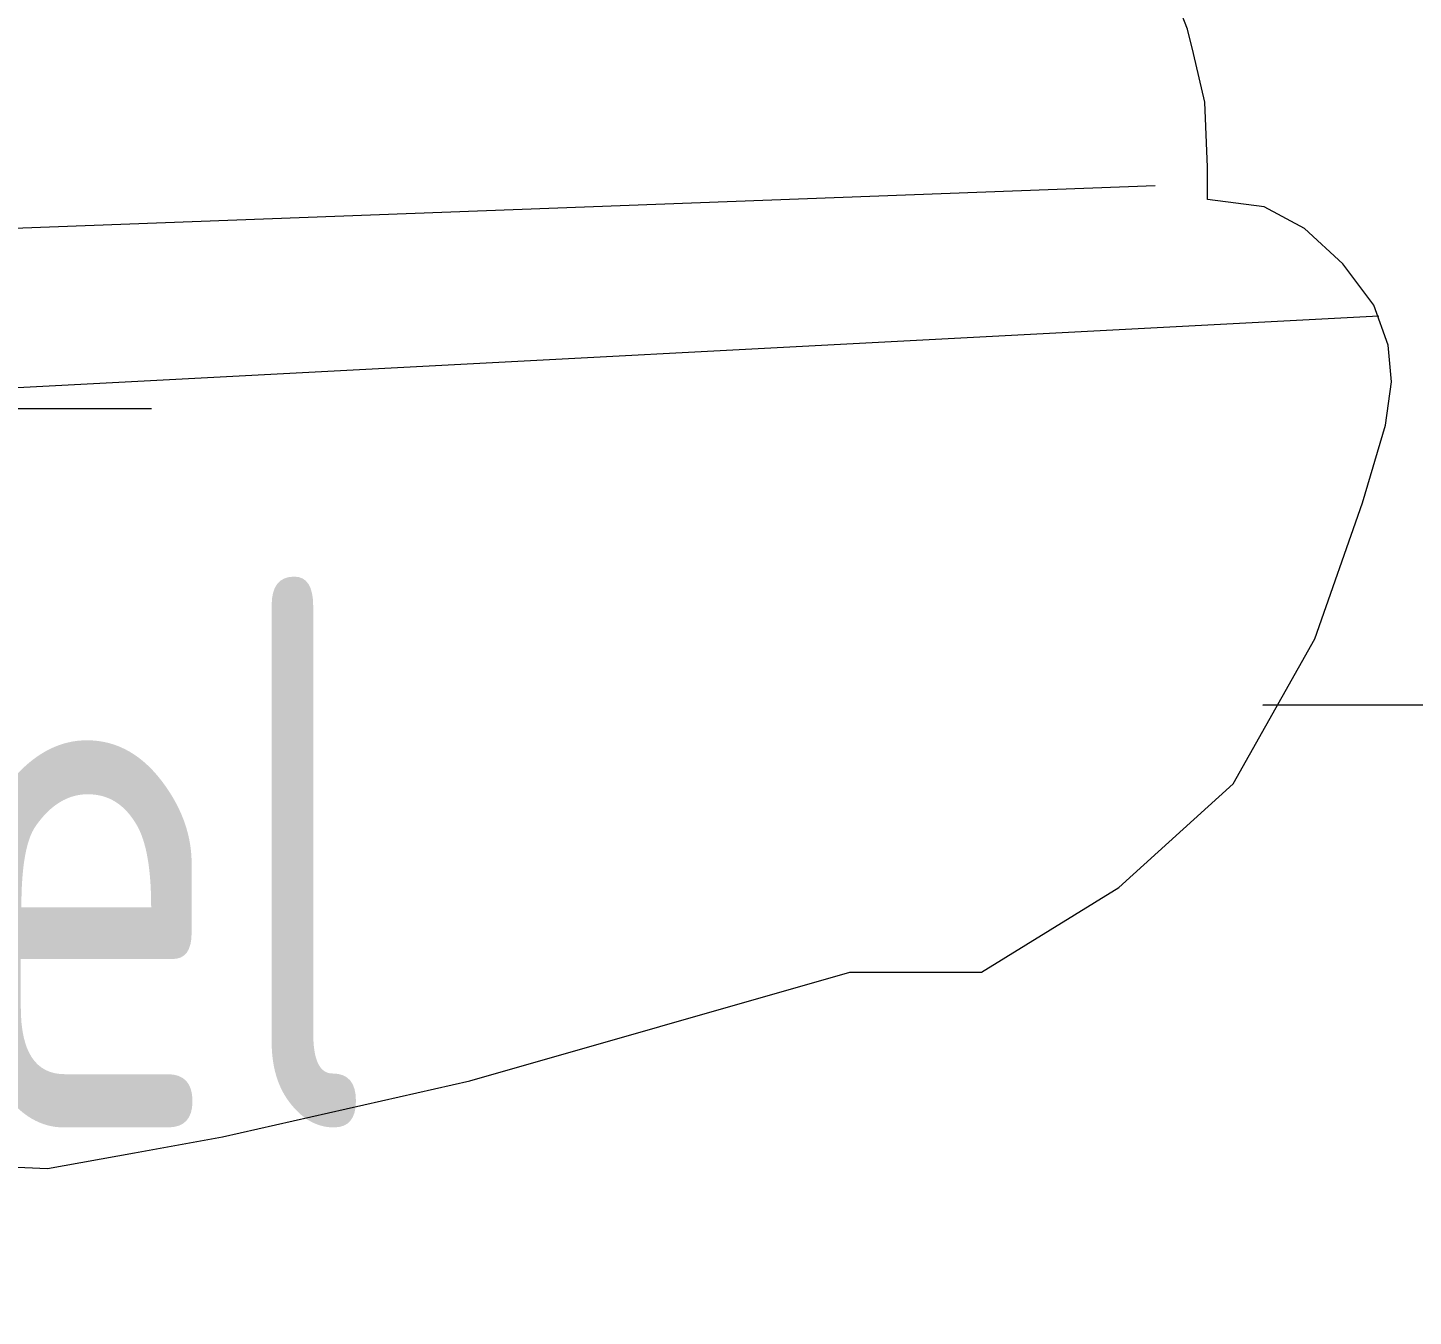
# Model space of a CAD drawing. Header units: millimetres. Extents: x -6181 to 191287, y -8583 to 23546.
# Drawn here: x 177442 to 177914.1, y 241.7 to 680.6 of the extents above; entities that cross this region are included whole.
import ezdxf

# ---------------------------------------------------------------- set-up
doc = ezdxf.new("R2010")
doc.units = ezdxf.units.MM
doc.header["$MEASUREMENT"] = 0
doc.linetypes.add('1735-DT-5BR-SEC_CC$0$DASHED', pattern=[0.75, 0.5, -0.25])
for name, color, linetype, lineweight in [('07--DIM-2', 2, 'Continuous', 25), ('1735-DT-5BR-SEC_CC$0$06--LINE-0', 8, 'Continuous', 13), ('1735-DT-5BR-SEC_CC$0$W--ELV-1', 250, '1735-DT-5BR-SEC_CC$0$DASHED', 9), ('1735-DT-5BR-SEC_CC$0$Z--CAR', 251, 'Continuous', 9), ('1735-DT-5BR-SEC_CC$0$Z--WIPEOUT', 255, 'Continuous', 5), ('W--ELEV-2', 7, 'Continuous', 20)]:
    doc.layers.add(name, color=color, linetype=linetype, lineweight=lineweight)
doc.styles.add('ISO', font='isocp2.shx', dxfattribs={"width": 0.8})
doc.dimstyles.new('1-100_AR', dxfattribs={"dimtxt": 200, "dimasz": 100, "dimexe": 100, "dimexo": 100, "dimgap": 0, "dimtad": 0, "dimdec": 0, "dimzin": 12, "dimdsep": 46, "dimtxsty": 'ISO', "dimblk": 'ARCHTICK', "dimcen": 100, "dimdle": 100, "dimclrd": 8, "dimclre": 9, "dimclrt": 2, "dimadec": 0, "dimazin": 0, "dimtfac": 1, "dimtdec": 0, "dimtmove": 0, "dimatfit": 2, "dimldrblk": 'ARCHTICK', "dimfxl": 1, "dimtvp": 0.75, "dimtolj": 1, "dimtzin": 12, "dimlwd": 9, "dimlwe": 9, "dimarcsym": 0})

# ---------------------------------------------------------------- blocks, each defined once
blk = doc.blocks.new('1735-DT-5BR-SEC_CC$0$A$C0A892E0C')
blk.add_wipeout([(-53.075, 0.0021), (-59.387, 0.0021), (-61.5179, 1.5856), (-62.9372, 3.8161), (-63.2347, 4.9646), (-64.6722, 5.6121), (-67.9801, 5.5547), (-69.0369, 5.7152), (-72.3895, 8.0301), (-72.7929, 8.6309), (-73.0066, 9.6733), (-72.4341, 10.7797), (-72.3568, 12.4919), (-71.7378, 13.3644), (-71.4423, 14.504), (-70.9781, 15.6855), (-70.725, 17.2049), (-70.3451, 18.1755), (-68.9322, 19.5244), (-65.4388, 20.6521), (-56.9968, 22.5254), (-52.586, 23.3644), (-50.4346, 23.6381), (-47.9376, 23.9501), (-47.8427, 24.3809), (-47.8162, 24.9074), (-47.7676, 25.0897), (-47.6827, 25.1018), (-47.2976, 24.7985), (-47.1931, 24.8963), (-46.9912, 24.9559), (-46.6489, 24.9674), (-41.0904, 28.5389), (-36.3349, 31.5072), (-34.3892, 32.4819), (-29.6852, 33.6346), (-25.4433, 34.4299), (-12.8486, 35.1279), (-6.2065, 35.1602), (0.6555, 34.9604), (3.0265, 34.842), (6.2012, 33.9976), (9.2947, 33.2144), (10.1703, 32.8693), (10.788, 32.3025), (13.0691, 29.1017), (15.3962, 24.2773), (16.7113, 21.2262), (16.9284, 19.5892), (17.2844, 12.261), (17.9237, 10.9853), (18.5109, 10.3329), (18.5641, 10.1001), (17.613, 7.5453), (16.0843, 6.4012), (11.2037, 5.3523), (9.9017, 5.23), (6.7271, 3.885), (6.7271, 3.885), (5.3401, 1.6341), (3.1532, -0.0001), (-3.1532, 0.0001), (-5.2868, 1.5856), (-6.7061, 3.8161), (-8.4219, 4.4921), (-10.3897, 4.4374), (-13.6044, 4.5265), (-14.7623, 4.6561), (-16.8921, 5.3186), (-43.8766, 5.0728), (-48.9883, 5.2229), (-49.504, 3.885), (-50.8911, 1.6341)]).dxf.layer = '1735-DT-5BR-SEC_CC$0$Z--WIPEOUT'
at = {"flags": 128}
for points in [[(17.3361, 12.1312), (17.2844, 12.261)], [(17.3713, 11.9824), (17.3361, 12.1312)], [(17.4402, 11.6869), (17.3713, 11.9824)], [(17.4574, 11.293), (17.4402, 11.6869)], [(17.4559, 11.0961), (17.4574, 11.293)], [(8.087, 10.8428), (17.1394, 11.1805)], [(17.8006, 11.0512), (17.4559, 11.0961)], [(18.0467, 10.9195), (17.8006, 11.0512)], [(18.2788, 10.7057), (18.0467, 10.9195)], [(18.468, 10.4541), (18.2788, 10.7057)], [(18.5539, 10.2118), (18.468, 10.4541)], [(9.6466, 9.9244), (18.4985, 10.3902)], [(18.5742, 9.9884), (18.5539, 10.2118)], [(18.5383, 9.7241), (18.5742, 9.9884)], [(18.3991, 9.2537), (18.5383, 9.7241)], [(18.1101, 8.4268), (18.3991, 9.2537)], [(17.613, 7.5453), (18.1101, 8.4268)], [(16.9189, 6.9169), (17.613, 7.5453)], [(16.0843, 6.4012), (16.9189, 6.9169)], [(12.9739, 5.7415), (15.2825, 6.4012)], [(15.2825, 6.4012), (16.0843, 6.4012)], [(11.4718, 5.4007), (12.9739, 5.7415)], [(10.9357, 5.3038), (11.4718, 5.4007)], [(9.9017, 5.23), (10.4081, 5.2088)], [(10.4081, 5.2088), (10.9357, 5.3038)]]:
    blk.add_lwpolyline(points, dxfattribs=at)
blk = doc.blocks.new('1735-DT-5BR-SEC_CC')
at = {"layer": '1735-DT-5BR-SEC_CC$0$06--LINE-0', "ltscale": 25, "elevation": 0}
blk.add_lwpolyline([(177517.78, 2400), (176917.78, 2400), (176917.78, 400), (177517.78, 400)], close=True, dxfattribs=at)
at = {"layer": '1735-DT-5BR-SEC_CC$0$W--ELV-1', "ltscale": 25}
blk.add_line((176917.78, 2400, 0), (177517.78, 400, 0), dxfattribs=at)
at = {"layer": '1735-DT-5BR-SEC_CC$0$W--ELV-1', "ltscale": 500}
blk.add_lwpolyline([(147810.21, 450), (183021.72, 450)], dxfattribs=at)
at = {"layer": '1735-DT-5BR-SEC_CC$0$Z--CAR', "xscale": 56.06262140077474, "yscale": 56.06262140077474, "zscale": 56.06262140077474}
blk.add_blockref('1735-DT-5BR-SEC_CC$0$A$C0A892E0C', (176865.28, 0, 0), dxfattribs=at)
blk = doc.blocks.new('_ArchTick')
at = {"color": 0, "const_width": 0.15}
blk.add_lwpolyline([(-0.5, -0.5), (0.5, 0.5)], dxfattribs=at)
blk = doc.blocks.new('*D122')
at = {"layer": '07--DIM-2', "color": 9, "lineweight": 9, "transparency": 16777216}
for p, q in [((170393.06, 320), (170393.06, -2088.66)), ((178392.77, -100), (178392.77, -2088.66))]:
    blk.add_line(p, q, dxfattribs=at)
at = {"layer": '07--DIM-2', "color": 8, "lineweight": 9, "transparency": 16777216}
blk.add_line((170293.06, -1988.66), (178492.77, -1988.66), dxfattribs=at)
at = {"layer": 'Defpoints', "color": 0, "transparency": 16777216}
for p in [(170393.06, 420), (178392.77, 0, 0), (178392.77, -1988.66)]:
    blk.add_point(p, dxfattribs=at)
at = {"layer": '07--DIM-2', "color": 8, "lineweight": 9, "transparency": 16777216, "xscale": 100, "yscale": 100, "zscale": 100, "rotation": 180}
blk.add_blockref('_ArchTick', (170393.06, -1988.66), dxfattribs=at)
at = {"layer": '07--DIM-2', "color": 8, "lineweight": 9, "transparency": 16777216, "xscale": 100, "yscale": 100, "zscale": 100}
blk.add_blockref('_ArchTick', (178392.77, -1988.66), dxfattribs=at)
at = {"layer": '07--DIM-2', "color": 2, "transparency": 16777216, "insert": (174392.92, -1838.66), "char_height": 200, "attachment_point": 5, "style": 'ISO'}
blk.add_mtext('\\A1;8000', dxfattribs=at)
blk = doc.blocks.new('*U5')
at = {"color": 2}
blk.add_line((1502.86, 734.37), (-140.62, 734.37), dxfattribs=at)
at = {"style": 'ISO', "width": 0.8}
for tag, p in [('LEVEL', (225.43, 781.67)), ('FLOOR', (225.43, 406.41))]:
    blk.add_attdef(tag, p, '', height=250, dxfattribs=at)

msp = doc.modelspace()

# ---------------------------------------------------------------- block references
msp.add_blockref('1735-DT-5BR-SEC_CC', (0, 0))

# ---------------------------------------------------------------- next in the draw order: block references
at = {"layer": 'W--ELEV-2'}
ref = msp.add_blockref('*U5', (176357.02, 0, 0), dxfattribs=dict(at, xscale=0.75, yscale=0.75, zscale=0.75))
ref.add_attrib('FLOOR', 'Parking level', (176461.52, 306, -698143.23), dxfattribs={"layer": '0', "height": 187.5, "style": 'ISO', "width": 0.8})

# ---------------------------------------------------------------- next in the draw order: dimensions: what is measured, and where the dimension line sits
at = {"layer": '07--DIM-2'}
dim = msp.add_linear_dim(base=(178392.77, -1988.66), p1=(170393.06, 420), p2=(178392.77, 0, 0), dimstyle='1-100_AR', override={"dimtmove": 1}, dxfattribs=at)
dim.commit()
dim.dimension.update_dxf_attribs({"geometry": '*D122', "text_midpoint": (174392.92, -1838.66)})

doc.saveas('drawing.dxf')
